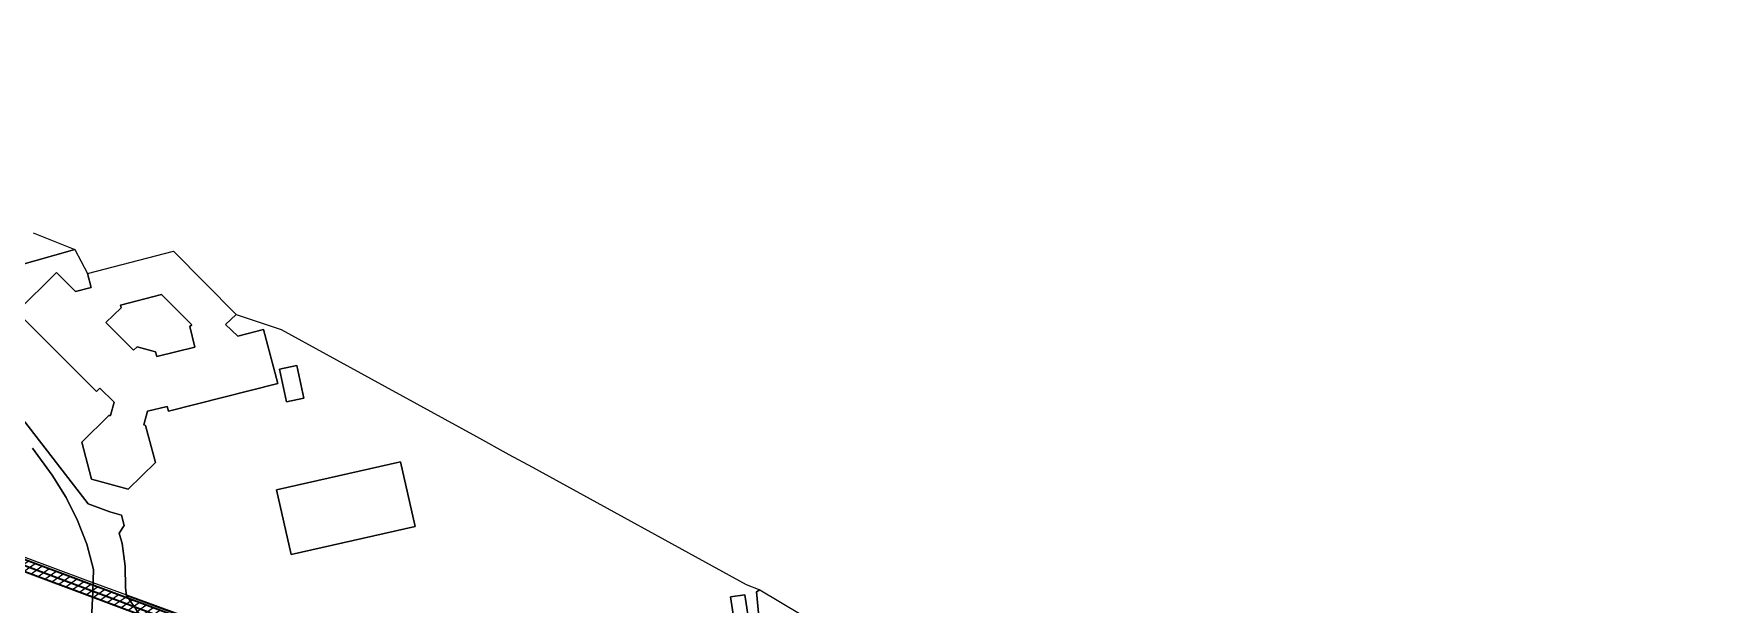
# Model space of a CAD drawing. Header units: metres. Extents: x 112942 to 118371, y 496117 to 499046.
# Drawn here: x 115699.1 to 116007.5, y 497507 to 497610.9 of the extents above; entities that cross this region are included whole.
import ezdxf

# ---------------------------------------------------------------- set-up
doc = ezdxf.new("R2010")
doc.units = ezdxf.units.M
for name, color, linetype, lineweight in [('B-WE-OG-TOPOKAART-G', 7, 'Continuous', 18), ('N-WE-KL-DATA_GLASVEZEL-G', 90, 'KL-GLASVEZEL-N', 35), ('N-WE-KL-DATA_KABELGOOT-A', 92, 'Continuous', 18), ('N-WE-KL-DATA_KABELGOOT-G', 90, 'Continuous', 35)]:
    doc.layers.add(name, color=color, linetype=linetype, lineweight=lineweight)
doc.linetypes.add('KL-GLASVEZEL-N', pattern='A,4,-1,[101,NLCS.SHX,S=0.5,R=0,X=0,Y=0],-1,4,-1,["G",Standard,S=1,R=0,X=-0.25,Y=-0.5],-1.5', length=12.5)

msp = doc.modelspace()

# ---------------------------------------------------------------- hatches: boundary and pattern name
at = {"layer": 'N-WE-KL-DATA_KABELGOOT-A'}
h = msp.add_hatch(dxfattribs=at)
h.set_pattern_fill('ANSI31', color=256, scale=0.35, style=0)
h.set_pattern_definition([(35, (115239.072, 497068.6275), (-0.6373868, 0.9102827), [])])
h.paths.add_polyline_path([(115866.167, 497443.04), (115858.41, 497446.077), (115840.874, 497454.173), (115812.922, 497467.293), (115784.142, 497480.806), (115766.854, 497488.838), (115760.714, 497491.373), (115749.683, 497495.555), (115735.685, 497500.78), (115685.294, 497519.623), (115680.712, 497521.341), (115680.01, 497519.468), (115684.594, 497517.749), (115734.985, 497498.906), (115748.979, 497493.683), (115759.978, 497489.513), (115766.05, 497487.006), (115783.296, 497478.994), (115812.072, 497465.483), (115840.03, 497452.359), (115857.626, 497444.237), (115865.438, 497441.178)])

# ---------------------------------------------------------------- linework, layer by layer
at = {"layer": 'B-WE-OG-TOPOKAART-G'}
for points, elevation in [([(115708.901, 497567.248), (115724.602, 497571.319), (115736.009, 497559.792), (115734.071, 497557.935), (115736.271, 497555.857), (115740.962, 497557.035), (115743.566, 497547.215), (115723.636, 497542.158), (115723.412, 497543.031), (115719.845, 497542.171), (115719.155, 497539.654), (115719.497, 497539.567), (115721.277, 497532.828), (115716.339, 497527.924), (115709.621, 497529.757), (115707.899, 497536.508), (115712.789, 497541.392), (115713.109, 497541.344), (115713.768, 497543.794), (115711.136, 497546.379), (115710.523, 497545.766), (115696.038, 497560.297), (115703.228, 497567.422), (115706.728, 497563.95), (115709.562, 497564.673), (115708.901, 497567.248)], -0.55), ([(115722.403, 497563.441), (115714.893, 497561.508), (115715.034, 497561.02), (115712.275, 497558.322), (115717.304, 497553.251), (115717.951, 497553.891), (115721.307, 497552.968), (115721.544, 497552.106), (115728.454, 497553.839), (115727.565, 497557.576), (115727.913, 497557.877), (115722.403, 497563.441)], -0.379), ([(115727.565, 497557.576), (115728.454, 497553.839), (115721.544, 497552.106), (115721.307, 497552.968), (115717.951, 497553.891), (115717.304, 497553.251), (115712.275, 497558.322), (115715.034, 497561.02), (115714.893, 497561.508), (115722.403, 497563.441), (115727.913, 497557.877), (115727.565, 497557.576)], -0.379), ([(115747.053, 497550.5), (115748.314, 497544.538), (115745.163, 497543.872), (115743.902, 497549.834), (115747.053, 497550.5)], -0.538), ([(115748.314, 497544.538), (115747.053, 497550.5), (115743.902, 497549.834), (115745.163, 497543.872), (115748.314, 497544.538)], -0.538), ([(115743.335, 497527.852), (115765.914, 497532.951), (115768.587, 497521.112), (115746.008, 497516.014), (115743.335, 497527.852)], -0.478), ([(115743.335, 497527.852), (115746.008, 497516.014), (115768.587, 497521.112), (115765.914, 497532.951), (115743.335, 497527.852)], -0.478), ([(115826.081, 497508.299), (115828.67, 497508.668), (115829.508, 497503.502), (115826.885, 497503.149), (115826.081, 497508.299)], -0.285), ([(115826.081, 497508.299), (115826.885, 497503.149), (115829.508, 497503.502), (115828.67, 497508.668), (115826.081, 497508.299)], -0.285)]:
    msp.add_lwpolyline(points, close=True, dxfattribs=dict(at, elevation=elevation))
for points in [[(115699.019, 497574.662, -0.453), (115706.626, 497571.637, -0.48), (115685.09, 497565.568, -0.323)], [(115685.09, 497565.568, -0.323), (115706.626, 497571.637, -0.48)], [(115706.626, 497571.637, -0.48), (115708.901, 497567.248, -0.55), (115709.562, 497564.673, -0.55), (115706.728, 497563.95, -0.55), (115703.228, 497567.422, -0.55), (115696.038, 497560.297, -0.55), (115710.523, 497545.766, -0.55), (115711.136, 497546.379, -0.55), (115713.768, 497543.794, -0.55), (115713.109, 497541.344, -0.55), (115712.789, 497541.392, -0.55), (115707.899, 497536.508, -0.55), (115709.621, 497529.757, -0.55), (115716.339, 497527.924, -0.55), (115721.277, 497532.828, -0.55), (115719.497, 497539.567, -0.55), (115719.155, 497539.654, -0.55), (115719.845, 497542.171, -0.55), (115723.412, 497543.031, -0.55), (115723.636, 497542.158, -0.55), (115743.566, 497547.215, -0.55), (115740.962, 497557.035, -0.55), (115736.271, 497555.857, -0.55), (115734.071, 497557.935, -0.55), (115736.009, 497559.792, -0.55), (115744.169, 497557.034, -0.5), (115760.619, 497548.025, -0.483), (115779.802, 497537.519, -0.46), (115785.706, 497534.285, -0.427), (115789.999, 497531.934, -0.353), (115828.944, 497510.552, -0.288), (115831.406, 497509.584, -0.301), (115830.787, 497509.227, -0.206), (115831.601, 497500.819, -0.371)], [(115755.282, 497493.906, -0.402), (115716.042, 497508.593, -0.322), (115715.823, 497509.963, -0.27), (115715.769, 497513.904, -0.297), (115715.253, 497518.051, -0.452), (115714.699, 497519.931, -0.466), (115715.593, 497521.301, -0.518), (115715.088, 497523.232, -0.577), (115712.995, 497523.814, -0.602), (115710.2, 497524.825, -0.521), (115709.039, 497525.242, -0.407), (115697.506, 497540.23, -0.217)], [(115697.506, 497540.23, -0.217), (115709.039, 497525.242, -0.407), (115710.2, 497524.825, -0.521), (115712.995, 497523.814, -0.602), (115715.088, 497523.232, -0.577), (115715.593, 497521.301, -0.518), (115714.699, 497519.931, -0.466), (115715.253, 497518.051, -0.452), (115715.769, 497513.904, -0.297), (115715.823, 497509.963, -0.27), (115716.042, 497508.593, -0.322), (115718.445, 497505.035, -0.348), (115712.412, 497489.096, -0.331), (115704.535, 497467.777, -0.309), (115735.884, 497457.524, -0.384), (115734.702, 497454.023, -0.17), (115714.484, 497460.13, -0.148), (115710.457, 497461.347, -0.143), (115707.348, 497462.286, -0.14), (115703.602, 497463.512, -0.14), (115701.428, 497464.678, -0.153), (115699.866, 497466.199, -0.153), (115698.943, 497467.674, -0.188)], [(115698.871, 497535.4, -0.223), (115702.467, 497530.508, -0.23), (115705.034, 497526.43, -0.163), (115707.07, 497522.206, -0.18), (115708.784, 497517.899, -0.19), (115710.014, 497513.299, -0.16), (115709.857, 497509.255, -0.178), (115709.584, 497502.964, -0.164), (115708.981, 497499.029, -0.165), (115708.031, 497495.193, -0.179), (115706.83, 497491.846, -0.178), (115701.137, 497476.604, -0.209), (115698.998, 497477.247, -0.141)], [(115698.998, 497477.247, -0.141), (115701.137, 497476.604, -0.209), (115706.83, 497491.846, -0.178), (115708.031, 497495.193, -0.179), (115708.981, 497499.029, -0.165), (115709.584, 497502.964, -0.164), (115709.857, 497509.255, -0.178), (115710.014, 497513.299, -0.16), (115708.784, 497517.899, -0.19), (115707.07, 497522.206, -0.18), (115705.034, 497526.43, -0.163), (115702.467, 497530.508, -0.23), (115698.871, 497535.4, -0.223)], [(115684.944, 497518.686, 4.923), (115735.245, 497499.877, 6.177), (115749.331, 497494.619, 6.56), (115760.346, 497490.443, 6.627), (115766.452, 497487.922, 6.637), (115783.719, 497479.9, 6.843), (115812.45, 497466.405, 6.85), (115811.286, 497463.329, 6.884), (115810.889, 497462.28, 6.943), (115809.953, 497459.806, 6.959), (115809.701, 497459.139, 6.983), (115809.308, 497458.1, 7.007), (115809.296, 497458.067, 6.985), (115808.128, 497454.983, 7.055), (115806.901, 497451.74, 7.071), (115806.887, 497451.704, 7.115), (115806.679, 497451.167, 7.027), (115798.132, 497454.364, 7.033), (115771.341, 497464.467, 7.063), (115738.457, 497476.81, 7.063), (115702.786, 497490.147, 7.053), (115676.544, 497499.999, 7.157)], [(115691.918, 497517.646, 5.188), (115708.532, 497511.425, 5.63), (115743.976, 497498.482, 6.623), (115757.042, 497493.639, 6.791), (115764.639, 497490.623, 6.812), (115774.992, 497485.926, 6.821), (115789.568, 497479.13, 6.866), (115813.074, 497467.996, 7.046), (115813.016, 497467.835, 8.912), (115812.497, 497466.388, 6.85), (115811.333, 497463.311, 6.884), (115810.936, 497462.262, 6.943), (115810, 497459.788, 6.959), (115809.343, 497458.05, 6.985)], [(115718.445, 497505.035, -0.348), (115716.042, 497508.593, -0.322), (115755.282, 497493.906, -0.402)], [(115831.601, 497500.819, -0.371), (115830.787, 497509.227, -0.206), (115831.406, 497509.584, -0.301), (115838.98, 497505.108, -0.33)]]:
    msp.add_polyline3d(points, dxfattribs=at)
at = {"layer": 'N-WE-KL-DATA_GLASVEZEL-G', "elevation": -52.617, "flags": 128}
msp.add_lwpolyline([(115409.483, 497610.935), (115429.461, 497603.463), (115472.724, 497587.274), (115509.337, 497573.467), (115554.049, 497556.742), (115598.687, 497540.018), (115647.817, 497521.572), (115674.818, 497511.419), (115678.607, 497521.062), (115684.944, 497518.686), (115735.335, 497499.843), (115749.331, 497494.619), (115760.346, 497490.443), (115766.452, 497487.922), (115783.719, 497479.9), (115812.497, 497466.388), (115840.452, 497453.266), (115858.018, 497445.157), (115866.741, 497441.75), (115868.95, 497447.502), (115869.315, 497448.433, -0.1086482), (116037.119, 497385.881), (116033.732, 497377.249), (116036.858, 497376.155), (116055.709, 497369.801), (116070.22, 497365.032), (116083.866, 497360.782), (116098.486, 497356.612), (116108.822, 497353.737), (116119.993, 497350.693), (116139.214, 497345.83), (116156.574, 497341.763), (116175.357, 497337.731), (116192.155, 497334.492), (116209.518, 497331.394), (116229.215, 497328.132), (116252.122, 497324.636), (116273.129, 497321.579), (116294.892, 497318.468), (116318.004, 497315.13), (116350.283, 497310.51), (116375.702, 497308.929), (116382.507, 497308.552), (116391.295, 497307.551), (116394.42, 497307.113), (116414.484, 497304.356), (116428.189, 497302.486), (116446.786, 497300.064), (116447.865, 497299.906)], format="xyb", dxfattribs=at)
at = {"layer": 'N-WE-KL-DATA_KABELGOOT-G', "elevation": 6.848}
msp.add_lwpolyline([(115866.167, 497443.04), (115858.41, 497446.077), (115840.874, 497454.173), (115812.922, 497467.293), (115784.142, 497480.806), (115766.854, 497488.838), (115760.714, 497491.373), (115749.683, 497495.555), (115735.685, 497500.78), (115685.294, 497519.623), (115680.712, 497521.341), (115680.01, 497519.468), (115684.594, 497517.749), (115734.985, 497498.906), (115748.979, 497493.683), (115759.978, 497489.513), (115766.05, 497487.006), (115783.296, 497478.994), (115812.072, 497465.483), (115840.03, 497452.359), (115857.626, 497444.237), (115865.438, 497441.178)], close=True, dxfattribs=at)

doc.saveas('drawing.dxf')
